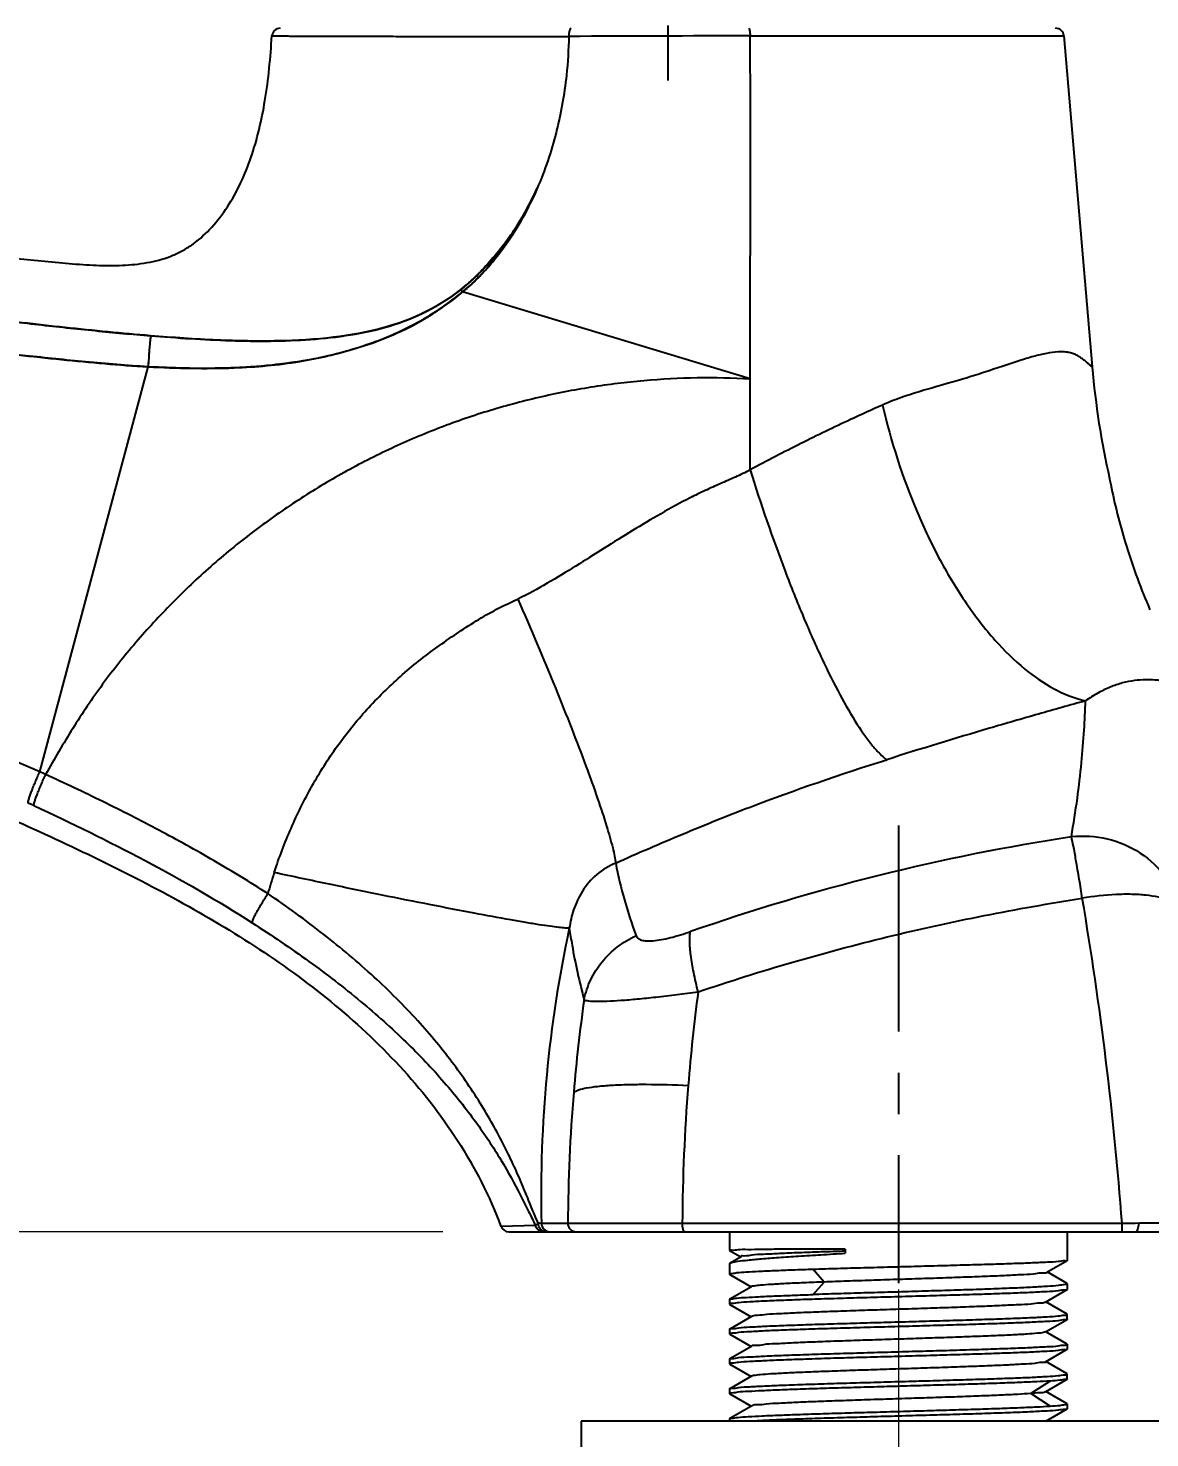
# Model space of a CAD drawing. Header units: millimetres. Extents: x 1091 to 1735, y 843 to 1297.
# Drawn here: x 1236 to 1304, y 1093.7 to 1179.2 of the extents above; entities that cross this region are included whole.
import ezdxf

# ---------------------------------------------------------------- set-up
doc = ezdxf.new("R2010")
doc.units = ezdxf.units.MM
doc.linetypes.add('CENTER', pattern=[2, 1.25, -0.25, 0.25, -0.25])
doc.layers.add('标注', color=1, linetype='Continuous')
doc.styles.add('Daelim Dimension', font='')
doc.styles.get('Daelim Dimension').set_extended_font_data('나눔고딕')
doc.dimstyles.new('DEFAULT', dxfattribs={"dimscale": 2, "dimtxt": 2, "dimasz": 2, "dimexe": 0, "dimexo": 2, "dimgap": 1, "dimtad": 1, "dimdec": 1, "dimzin": 9, "dimdsep": 46, "dimtxsty": 'Daelim Dimension', "dimcen": 0.5, "dimclrd": 252, "dimclre": 252, "dimclrt": 3, "dimadec": 1, "dimazin": 0, "dimtfac": 1, "dimtdec": 1, "dimtix": 1, "dimtmove": 0, "dimatfit": 3, "dimfxl": 1, "dimtolj": 1, "dimtzin": 1, "dimlwd": 9, "dimlwe": 9, "dimarcsym": 0})

# ---------------------------------------------------------------- blocks, each defined once
blk = doc.blocks.new('*D3')
at = {"color": 5, "lineweight": 9, "transparency": 16777216}
for p, q in [((1185.243, 1138.133), (1185.243, 1071.663)), ((1288.77, 1102.692), (1288.77, 1071.663)), ((1189.243, 1071.663), (1284.77, 1071.663))]:
    blk.add_line(p, q, dxfattribs=at)
at = {"color": 5, "transparency": 16777216}
for points in [[(1189.243, 1072.329), (1189.243, 1070.996), (1185.243, 1071.663)], [(1284.77, 1072.329), (1284.77, 1070.996), (1288.77, 1071.663)]]:
    blk.add_solid(points, dxfattribs=at)
at = {"layer": 'Defpoints', "color": 0, "transparency": 16777216}
for p in [(1185.243, 1142.133), (1288.77, 1106.692), (1288.77, 1071.663)]:
    blk.add_point(p, dxfattribs=at)
at = {"color": 7, "transparency": 16777216, "insert": (1237.007, 1079.07), "char_height": 10, "attachment_point": 5, "style": 'Daelim Dimension'}
blk.add_mtext('\\A1;104', dxfattribs=at)
blk = doc.blocks.new('*D4')
at = {"color": 5, "lineweight": 9, "transparency": 16777216}
for p, q in [((1181.243, 1142.133), (1148.124, 1142.133)), ((1148.124, 1138.133), (1148.124, 1110.189)), ((1261.118, 1106.189), (1148.124, 1106.189))]:
    blk.add_line(p, q, dxfattribs=at)
at = {"color": 5, "transparency": 16777216}
for points in [[(1147.457, 1138.133), (1148.791, 1138.133), (1148.124, 1142.133)], [(1147.457, 1110.189), (1148.791, 1110.189), (1148.124, 1106.189)]]:
    blk.add_solid(points, dxfattribs=at)
at = {"layer": 'Defpoints', "color": 0, "transparency": 16777216}
for p in [(1185.243, 1142.133), (1148.124, 1106.189), (1265.118, 1106.189)]:
    blk.add_point(p, dxfattribs=at)
at = {"color": 7, "transparency": 16777216, "insert": (1140.673, 1124.161), "char_height": 10, "attachment_point": 5, "rotation": 90, "style": 'Daelim Dimension'}
blk.add_mtext('\\A1;36', dxfattribs=at)

msp = doc.modelspace()

# ---------------------------------------------------------------- linework, layer by layer
at = {"color": 7, "linetype": 'Continuous'}
for p, q in [((1279.77, 1178.72), (1298.809, 1178.732)), ((1298.81, 1178.732), (1300.532, 1158.641)), ((1301.581, 1151.878), (1301.589, 1151.841)), ((1265.118, 1106.189), (1312.233, 1106.189)), ((1308.02, 1094.689), (1269.52, 1094.689)), ((1269.52, 1094.689), (1269.52, 1092.689))]:
    msp.add_line(p, q, dxfattribs=at)
at = {"color": 9, "linetype": 'Continuous'}
for p, q in [((1262.201, 1163.327), (1262.314, 1163.196)), ((1262.201, 1163.327), (1262.314, 1163.196)), ((1279.771, 1157.917), (1262.314, 1163.197)), ((1236.659, 1134.077), (1243.234, 1158.648)), ((1279.773, 1152.399), (1279.774, 1157.915)), ((1236.306, 1132.031), (1235.955, 1132.192)), ((1266.742, 1106.567), (1264.659, 1106.511)), ((1302.338, 1106.692), (1267.108, 1106.691)), ((1302.338, 1106.189), (1302.338, 1106.692)), ((1278.52, 1106.189), (1299.02, 1106.189)), ((1278.52, 1106.189), (1278.52, 1105.049)), ((1299.02, 1106.189), (1299.02, 1104.454)), ((1278.522, 1105.047), (1279.197, 1104.657)), ((1279.223, 1104.672), (1278.551, 1104.283)), ((1285.535, 1105.135), (1285.535, 1104.883)), ((1278.52, 1104.248), (1278.551, 1104.283)), ((1278.52, 1104.248), (1278.52, 1103.599)), ((1284.26, 1103.139), (1283.594, 1103.9)), ((1297.777, 1103.73), (1299.012, 1104.444)), ((1299.02, 1104.454), (1299.012, 1104.444)), ((1278.52, 1103.599), (1278.532, 1103.585)), ((1278.532, 1103.585), (1279.824, 1102.838)), ((1283.594, 1102.378), (1284.26, 1103.138)), ((1299.004, 1103.052), (1297.804, 1103.746)), ((1299.02, 1103.033), (1299.004, 1103.052)), ((1299.02, 1103.033), (1299.02, 1102.694)), ((1279.852, 1102.854), (1278.532, 1102.092)), ((1297.689, 1101.918), (1299.008, 1102.681)), ((1299.02, 1102.694), (1299.008, 1102.68)), ((1278.52, 1102.078), (1278.532, 1102.092)), ((1278.52, 1102.078), (1278.52, 1101.789)), ((1278.52, 1101.789), (1278.533, 1101.775)), ((1278.533, 1101.775), (1279.824, 1101.029)), ((1299.008, 1101.187), (1297.717, 1101.934)), ((1279.852, 1101.045), (1278.533, 1100.282)), ((1297.688, 1100.107), (1299.008, 1100.87)), ((1299.02, 1101.173), (1299.008, 1101.187)), ((1299.02, 1100.884), (1299.008, 1100.87)), ((1299.02, 1100.884), (1299.02, 1101.173)), ((1278.52, 1100.268), (1278.533, 1100.282)), ((1278.52, 1100.268), (1278.52, 1099.979)), ((1278.52, 1099.979), (1278.532, 1099.965)), ((1278.532, 1099.965), (1279.824, 1099.218)), ((1299.008, 1099.377), (1297.716, 1100.123)), ((1279.852, 1099.234), (1278.532, 1098.472)), ((1297.689, 1098.298), (1299.008, 1099.06)), ((1299.02, 1099.363), (1299.008, 1099.377)), ((1299.02, 1099.074), (1299.008, 1099.06)), ((1299.02, 1099.363), (1299.02, 1099.074)), ((1278.52, 1098.458), (1278.532, 1098.472)), ((1278.52, 1098.458), (1278.52, 1098.169)), ((1278.52, 1098.169), (1278.532, 1098.155)), ((1278.532, 1098.156), (1279.824, 1097.409)), ((1299.008, 1097.567), (1297.717, 1098.314)), ((1279.852, 1097.425), (1278.533, 1096.662)), ((1297.983, 1097.134), (1296.799, 1096.373)), ((1297.688, 1096.487), (1299.008, 1097.25)), ((1299.02, 1097.553), (1299.008, 1097.567)), ((1299.02, 1097.264), (1299.008, 1097.25)), ((1299.02, 1097.264), (1299.02, 1097.553)), ((1278.52, 1096.648), (1278.533, 1096.662)), ((1278.52, 1096.648), (1278.52, 1096.359)), ((1278.52, 1096.359), (1278.532, 1096.345)), ((1278.532, 1096.346), (1279.824, 1095.599)), ((1297.983, 1095.612), (1296.799, 1096.373)), ((1299.008, 1095.757), (1297.716, 1096.503)), ((1279.852, 1095.615), (1278.533, 1094.852)), ((1297.708, 1094.689), (1299.008, 1095.44)), ((1299.02, 1095.743), (1299.008, 1095.757)), ((1299.02, 1095.454), (1299.008, 1095.44)), ((1299.02, 1095.743), (1299.02, 1095.454)), ((1278.52, 1094.838), (1278.533, 1094.852)), ((1278.52, 1094.838), (1278.52, 1094.689))]:
    msp.add_line(p, q, dxfattribs=at)
at = {"color": 7, "linetype": 'Continuous'}
for centre, radius, start, end in [((1298.311, 1178.689), 0.5, 4.95717, 90), ((1350.417, 1162.921), 50.068, 184.904, 192.74291), ((1339.298, 1159.04), 38.391, 190.80946, 191.30839), ((1351.726, 1164.113), 51.801, 202.69555, 202.95327), ((1265.118, 1106.689), 0.5, 200.77976, 270.02353)]:
    msp.add_arc(centre, radius, start, end, dxfattribs=at)
at = {"color": 9, "linetype": 'Continuous'}
for centre, radius, start, end in [((1281.734, -1644.812), 2823.533, 90.03985, 90.263191), ((1161.207, 965.598), 184.602, 65.87516, 68.16545), ((1319.197, 1000.721), 130.948, 98.75467, 109.19236), ((1295.218, 1114.017), 46.479, 162.52828, 164.16947), ((1298.923, 1133.838), 27.821, 190.9581, 200.40229), ((1091.443, 1090.945), 211.482, 4.27039, 9.65546), ((1343.326, 1108.54), 76.24, 167.83849, 181.38906), ((1368.834, 1106.249), 100.126, 171.95745, 175.18751), ((1385.775, 1106.199), 110.122, 172.41517, 175.38158), ((1386.258, 1106.18), 110.605, 175.39181, 179.73454), ((1369.426, 1106.193), 100.72, 175.18438, 179.7166), ((1278.558, 1103.599), 0.0381, 176.11015, 180.03333), ((1298.974, 1103.033), 0.0465, 355.56257, 0.04171), ((1278.566, 1101.789), 0.046, 176.75136, 180.02477), ((1278.566, 1099.979), 0.0459, 176.77744, 180.02436), ((1298.974, 1099.363), 0.0459, 356.7803, 0.02487), ((1278.566, 1098.169), 0.0458, 176.77247, 180.02443), ((1298.981, 1095.743), 0.0394, 356.13444, 0.034)]:
    msp.add_arc(centre, radius, start, end, dxfattribs=at)
at = {"color": 7, "linetype": 'Continuous'}
for points, knots in [([(1251.243, 1179.189), (1251.121, 1179.189), (1250.88, 1179.074), (1250.751, 1178.84), (1250.744, 1178.719)], [0, 0, 0, 0, 0.5, 1, 1, 1, 1]), ([(1268.898, 1179.189), (1268.877, 1179.189), (1268.831, 1179.134), (1268.782, 1178.971), (1268.765, 1178.809), (1268.764, 1178.691)], [0, 0, 0, 0, 0.116306, 0.334404, 1, 1, 1, 1]), ([(1233.522, 1165.414), (1234.099, 1165.349), (1235.247, 1165.225), (1236.956, 1165.053), (1238.634, 1164.894), (1240.268, 1164.785), (1241.844, 1164.788), (1243.345, 1164.958), (1244.524, 1165.298), (1245.39, 1165.714), (1246.211, 1166.243), (1247.143, 1167.1), (1248.424, 1168.798), (1249.613, 1171.381), (1250.427, 1174.908), (1250.664, 1177.406), (1250.744, 1178.719)], [0, 0, 0, 0, 0.06547, 0.130099, 0.193629, 0.255397, 0.314619, 0.371007, 0.425144, 0.451956, 0.479043, 0.534895, 0.593623, 0.717786, 0.85176, 1, 1, 1, 1]), ([(1262.201, 1163.327), (1262.881, 1163.851), (1264.122, 1165.065), (1265.665, 1167.159), (1266.485, 1168.695), (1266.854, 1169.484)], [0, 0, 0, 0, 0.331032, 0.664267, 1, 1, 1, 1]), ([(1266.854, 1169.484), (1266.498, 1168.696), (1265.685, 1167.158), (1264.102, 1165.096), (1262.875, 1163.865), (1262.201, 1163.327)], [0, 0, 0, 0, 0.333453, 0.667466, 1, 1, 1, 1]), ([(1266.854, 1169.484), (1266.493, 1168.674), (1265.703, 1167.13), (1264.208, 1164.986), (1262.998, 1163.746), (1262.314, 1163.196)], [0, 0, 0, 0, 0.340361, 0.663162, 1, 1, 1, 1]), ([(1262.314, 1163.196), (1262.976, 1163.732), (1264.168, 1164.945), (1265.674, 1167.08), (1266.485, 1168.642), (1266.854, 1169.484)], [0, 0, 0, 0, 0.32688, 0.647511, 1, 1, 1, 1]), ([(1262.314, 1163.196), (1261.673, 1162.683), (1260.086, 1161.495), (1257.295, 1160.175), (1254.208, 1159.255), (1251.001, 1158.733), (1247.373, 1158.488), (1244.708, 1158.574), (1243.234, 1158.648)], [0, 0, 0, 0, 0.122547, 0.295013, 0.457722, 0.602346, 0.779519, 1, 1, 1, 1]), ([(1243.234, 1158.648), (1244.971, 1158.567), (1248.049, 1158.486), (1252.267, 1158.86), (1256.109, 1159.747), (1259.505, 1161.101), (1261.524, 1162.554), (1262.314, 1163.196)], [0, 0, 0, 0, 0.259823, 0.459449, 0.63053, 0.84796, 1, 1, 1, 1]), ([(1262.201, 1163.327), (1261.55, 1162.818), (1260.057, 1161.866), (1257.432, 1160.901), (1254.393, 1160.37), (1251.015, 1160.175), (1247.307, 1160.244), (1244.729, 1160.424), (1243.385, 1160.534)], [0, 0, 0, 0, 0.127534, 0.270785, 0.428394, 0.60168, 0.791931, 1, 1, 1, 1]), ([(1232.992, 1161.633), (1234.179, 1161.487), (1236.521, 1161.21), (1239.985, 1160.839), (1242.263, 1160.623), (1243.385, 1160.534)], [0, 0, 0, 0, 0.343279, 0.677011, 1, 1, 1, 1]), ([(1243.234, 1158.648), (1241.968, 1158.73), (1239.491, 1158.932), (1235.987, 1159.299), (1233.747, 1159.554), (1232.716, 1159.678)], [0, 0, 0, 0, 0.360105, 0.705198, 1, 1, 1, 1]), ([(1301.653, 1151.513), (1301.889, 1150.331), (1302.52, 1147.825), (1303.406, 1145.396), (1303.936, 1144.127)], [0, 0, 0, 0, 0.466899, 1, 1, 1, 1]), ([(1229.072, 1133.751), (1230.839, 1133.019), (1234.366, 1131.51), (1239.607, 1129.111), (1244.761, 1126.511), (1249.728, 1123.594), (1254.385, 1120.239), (1258.597, 1116.342), (1262.188, 1111.802), (1263.959, 1108.336), (1264.649, 1106.515)], [0, 0, 0, 0, 0.124621, 0.24987, 0.375437, 0.500503, 0.624742, 0.748671, 0.873165, 1, 1, 1, 1]), ([(1268.706, 1106.691), (1268.706, 1106.59), (1268.769, 1106.382), (1268.942, 1106.251), (1269.037, 1106.217)], [0, 0, 0, 0, 0.501275, 1, 1, 1, 1]), ([(1303.188, 1106.189), (1303.213, 1106.189), (1303.27, 1106.237), (1303.313, 1106.35), (1303.346, 1106.508), (1303.353, 1106.629), (1303.353, 1106.693)], [0, 0, 0, 0, 0.13312, 0.352067, 0.653582, 1, 1, 1, 1])]:
    msp.add_open_spline(points, degree=3, knots=knots, dxfattribs=at)
at = {"color": 9, "linetype": 'Continuous'}
for points, knots in [([(1279.667, 1179.189), (1279.684, 1179.189), (1279.72, 1179.134), (1279.742, 1179.04), (1279.765, 1178.891), (1279.77, 1178.781), (1279.77, 1178.72)], [0, 0, 0, 0, 0.105336, 0.319782, 0.63101, 1, 1, 1, 1]), ([(1250.744, 1178.719), (1250.744, 1178.717), (1250.755, 1178.721), (1250.766, 1178.717), (1250.794, 1178.719), (1250.829, 1178.718), (1250.875, 1178.718), (1250.957, 1178.718), (1251.084, 1178.717), (1251.266, 1178.717), (1251.489, 1178.716), (1251.75, 1178.715), (1252.051, 1178.714), (1252.391, 1178.712), (1252.92, 1178.711), (1253.672, 1178.708), (1254.68, 1178.705), (1255.825, 1178.701), (1257.098, 1178.698), (1258.491, 1178.694), (1259.994, 1178.691), (1262.186, 1178.688), (1265.121, 1178.686), (1267.52, 1178.689), (1268.764, 1178.691)], [0, 0, 0, 0, 0.000285, 0.001138, 0.002559, 0.004546, 0.007098, 0.010212, 0.01812, 0.028253, 0.040595, 0.05513, 0.071842, 0.090711, 0.111698, 0.159846, 0.215929, 0.279587, 0.350422, 0.427903, 0.511463, 0.600536, 0.792903, 1, 1, 1, 1]), ([(1268.764, 1178.691), (1268.752, 1177.903), (1268.633, 1175.934), (1268.077, 1172.821), (1267.319, 1170.57), (1266.848, 1169.486)], [0, 0, 0, 0, 0.250092, 0.62507, 1, 1, 1, 1]), ([(1262.314, 1163.196), (1262.824, 1163.602), (1263.77, 1164.509), (1264.967, 1166.06), (1266.036, 1167.703), (1266.6, 1168.883), (1266.848, 1169.486)], [0, 0, 0, 0, 0.249871, 0.499898, 0.749952, 1, 1, 1, 1]), ([(1265.93, 1167.688), (1266.104, 1167.976), (1266.435, 1168.562), (1266.712, 1169.176), (1266.847, 1169.484)], [0, 0, 0, 0, 0.499988, 1, 1, 1, 1]), ([(1262.201, 1163.327), (1262.577, 1163.627), (1263.3, 1164.263), (1264.274, 1165.328), (1265.15, 1166.474), (1265.685, 1167.274), (1265.93, 1167.688)], [0, 0, 0, 0, 0.250008, 0.499951, 0.750045, 1, 1, 1, 1]), ([(1262.314, 1163.196), (1261.674, 1162.654), (1260.306, 1161.673), (1258.064, 1160.519), (1255.692, 1159.667), (1252.433, 1158.885), (1248.251, 1158.477), (1244.905, 1158.566), (1243.234, 1158.648)], [0, 0, 0, 0, 0.125124, 0.250334, 0.375482, 0.500489, 0.750174, 1, 1, 1, 1]), ([(1243.385, 1160.534), (1245.001, 1160.401), (1248.234, 1160.185), (1252.291, 1160.198), (1255.515, 1160.543), (1257.898, 1161.058), (1260.181, 1161.944), (1261.561, 1162.827), (1262.201, 1163.327)], [0, 0, 0, 0, 0.250026, 0.499582, 0.624425, 0.7494, 0.874624, 1, 1, 1, 1]), ([(1243.385, 1160.534), (1242.517, 1160.602), (1240.783, 1160.761), (1237.317, 1161.12), (1234.721, 1161.422), (1232.992, 1161.633)], [0, 0, 0, 0, 0.249881, 0.499881, 1, 1, 1, 1]), ([(1243.385, 1160.534), (1243.353, 1160.257), (1243.298, 1159.629), (1243.255, 1158.999), (1243.234, 1158.648)], [0, 0, 0, 0, 0.441968, 1, 1, 1, 1]), ([(1243.385, 1160.534), (1243.365, 1160.361), (1243.328, 1159.974), (1243.278, 1159.345), (1243.248, 1158.889), (1243.234, 1158.648)], [0, 0, 0, 0, 0.275697, 0.616997, 1, 1, 1, 1]), ([(1243.385, 1160.534), (1243.365, 1160.361), (1243.328, 1159.974), (1243.278, 1159.345), (1243.248, 1158.889), (1243.234, 1158.648)], [0, 0, 0, 0, 0.275592, 0.616968, 1, 1, 1, 1]), ([(1232.716, 1159.678), (1234.465, 1159.468), (1237.966, 1159.077), (1241.476, 1158.758), (1243.234, 1158.648)], [0, 0, 0, 0, 0.499985, 1, 1, 1, 1]), ([(1300.532, 1158.641), (1300.532, 1158.638), (1300.531, 1158.626), (1300.512, 1158.636), (1300.497, 1158.65), (1300.469, 1158.674), (1300.435, 1158.704), (1300.393, 1158.743), (1300.344, 1158.789), (1300.264, 1158.863), (1300.147, 1158.967), (1299.986, 1159.1), (1299.797, 1159.236), (1299.582, 1159.365), (1299.339, 1159.472), (1299.068, 1159.535), (1298.773, 1159.559), (1298.334, 1159.553), (1297.724, 1159.467), (1296.933, 1159.274), (1296.057, 1159.008), (1295.098, 1158.688), (1294.058, 1158.335), (1292.515, 1157.842), (1290.393, 1157.27), (1288.667, 1156.715), (1287.801, 1156.333)], [0, 0, 0, 0, 0.000842, 0.001687, 0.003451, 0.006061, 0.009484, 0.013704, 0.018702, 0.024438, 0.037869, 0.053503, 0.070866, 0.089534, 0.109071, 0.129418, 0.151104, 0.174495, 0.226927, 0.287232, 0.355165, 0.430187, 0.511664, 0.599001, 0.789733, 1, 1, 1, 1]), ([(1279.771, 1157.915), (1278.7, 1157.958), (1276.549, 1158.013), (1273.859, 1157.873), (1271.713, 1157.642), (1270.11, 1157.416), (1268.517, 1157.138), (1266.938, 1156.796), (1265.373, 1156.402), (1263.305, 1155.812), (1260.768, 1154.92), (1257.797, 1153.654), (1254.927, 1152.169), (1252.161, 1150.491), (1249.517, 1148.622), (1247.01, 1146.569), (1244.657, 1144.338), (1242.463, 1141.951), (1240.44, 1139.417), (1238.625, 1136.73), (1237.544, 1134.859), (1237.016, 1133.916)], [0, 0, 0, 0, 0.062134, 0.124697, 0.156013, 0.187307, 0.218564, 0.249781, 0.280971, 0.312136, 0.374455, 0.436812, 0.499236, 0.561727, 0.624277, 0.68687, 0.749487, 0.812119, 0.874747, 0.937369, 1, 1, 1, 1]), ([(1287.801, 1156.333), (1287.151, 1156.045), (1285.488, 1155.291), (1282.806, 1153.989), (1280.79, 1152.945), (1279.771, 1152.399)], [0, 0, 0, 0, 0.238463, 0.612369, 1, 1, 1, 1]), ([(1287.801, 1156.333), (1288.315, 1154.121), (1289.347, 1150.904), (1291.231, 1146.946), (1292.805, 1144.334), (1294.522, 1142.106), (1296.771, 1139.887), (1298.772, 1138.693), (1300.123, 1138.388)], [0, 0, 0, 0, 0.301088, 0.445022, 0.580396, 0.704755, 0.816424, 1, 1, 1, 1]), ([(1279.773, 1152.4), (1279.479, 1152.243), (1278.877, 1151.953), (1277.955, 1151.557), (1277.036, 1151.149), (1275.827, 1150.563), (1274.355, 1149.747), (1272.617, 1148.718), (1270.901, 1147.648), (1269.193, 1146.559), (1267.464, 1145.506), (1266.28, 1144.853), (1265.672, 1144.56)], [0, 0, 0, 0, 0.06195, 0.124058, 0.186307, 0.248659, 0.373553, 0.498643, 0.623873, 0.749234, 0.874673, 1, 1, 1, 1]), ([(1279.771, 1152.399), (1280.416, 1150.332), (1281.446, 1147.328), (1282.962, 1143.522), (1284.072, 1141.011), (1285.151, 1138.841), (1286.169, 1137.071), (1286.995, 1135.884), (1287.619, 1135.187), (1287.913, 1134.924), (1288.056, 1134.818)], [0, 0, 0, 0, 0.331553, 0.485943, 0.627282, 0.751937, 0.85687, 0.939848, 0.972766, 1, 1, 1, 1]), ([(1250.883, 1127.972), (1251.183, 1128.88), (1251.868, 1130.667), (1253.134, 1133.242), (1254.669, 1135.667), (1256.172, 1137.526), (1257.494, 1138.901), (1258.538, 1139.877), (1259.629, 1140.798), (1260.77, 1141.656), (1261.943, 1142.467), (1263.135, 1143.25), (1264.377, 1143.957), (1265.237, 1144.366), (1265.672, 1144.56)], [0, 0, 0, 0, 0.125325, 0.250598, 0.375776, 0.500824, 0.563312, 0.625766, 0.688166, 0.750493, 0.812824, 0.87517, 0.937532, 1, 1, 1, 1]), ([(1265.672, 1144.56), (1266.452, 1142.773), (1267.561, 1140.157), (1268.917, 1136.771), (1269.775, 1134.53), (1270.486, 1132.56), (1271.033, 1130.907), (1271.371, 1129.742), (1271.541, 1128.996), (1271.594, 1128.687), (1271.61, 1128.55)], [0, 0, 0, 0, 0.342148, 0.498348, 0.639766, 0.763154, 0.865711, 0.945181, 0.975741, 1, 1, 1, 1]), ([(1306.06, 1139.684), (1306.058, 1139.681), (1306.056, 1139.671), (1306.037, 1139.671), (1306.022, 1139.657), (1306.007, 1139.639), (1305.984, 1139.622), (1305.951, 1139.615), (1305.912, 1139.609), (1305.881, 1139.574), (1305.836, 1139.57), (1305.797, 1139.577), (1305.764, 1139.579), (1305.733, 1139.566), (1305.715, 1139.54), (1305.679, 1139.527), (1305.635, 1139.538), (1305.583, 1139.545), (1305.539, 1139.558), (1305.503, 1139.561), (1305.481, 1139.554), (1305.463, 1139.542), (1305.432, 1139.53), (1305.379, 1139.534), (1305.309, 1139.553), (1305.232, 1139.576), (1305.156, 1139.581), (1305.081, 1139.575), (1305, 1139.579), (1304.909, 1139.589), (1304.77, 1139.607), (1304.579, 1139.631), (1304.231, 1139.661), (1303.732, 1139.668), (1303.07, 1139.631), (1302.348, 1139.488), (1301.604, 1139.227), (1300.852, 1138.862), (1300.361, 1138.562), (1300.123, 1138.388)], [0, 0, 0, 0, 0.00186, 0.00437, 0.007497, 0.011338, 0.015682, 0.020976, 0.027122, 0.033835, 0.042071, 0.047452, 0.05278, 0.057597, 0.06259, 0.067671, 0.074989, 0.083585, 0.09293, 0.096977, 0.100395, 0.103744, 0.10725, 0.116108, 0.128526, 0.142258, 0.15394, 0.165087, 0.177898, 0.192626, 0.208843, 0.244861, 0.284788, 0.375616, 0.483237, 0.601176, 0.725856, 0.859219, 1, 1, 1, 1]), ([(1300.123, 1138.388), (1299.172, 1138.122), (1297.224, 1137.578), (1293.194, 1136.412), (1290.126, 1135.477), (1288.056, 1134.818)], [0, 0, 0, 0, 0.235489, 0.482045, 1, 1, 1, 1]), ([(1299.266, 1130.143), (1299.399, 1130.92), (1299.635, 1132.415), (1299.884, 1134.576), (1300.051, 1136.547), (1300.107, 1137.798), (1300.123, 1138.388)], [0, 0, 0, 0, 0.284959, 0.547248, 0.786485, 1, 1, 1, 1]), ([(1271.61, 1128.55), (1272.954, 1129.154), (1275.659, 1130.325), (1281.106, 1132.513), (1285.267, 1133.941), (1288.056, 1134.818)], [0, 0, 0, 0, 0.251089, 0.502016, 1, 1, 1, 1]), ([(1235.955, 1132.192), (1235.951, 1132.219), (1235.963, 1132.295), (1235.997, 1132.432), (1236.058, 1132.622), (1236.143, 1132.857), (1236.249, 1133.129), (1236.419, 1133.542), (1236.56, 1133.86), (1236.659, 1134.077)], [0, 0, 0, 0, 0.04094, 0.111927, 0.211388, 0.336338, 0.48268, 0.645694, 1, 1, 1, 1]), ([(1236.306, 1132.031), (1236.302, 1132.058), (1236.314, 1132.134), (1236.348, 1132.271), (1236.41, 1132.461), (1236.495, 1132.696), (1236.602, 1132.968), (1236.774, 1133.381), (1236.915, 1133.7), (1237.016, 1133.916)], [0, 0, 0, 0, 0.040849, 0.111787, 0.211237, 0.336207, 0.48259, 0.645649, 1, 1, 1, 1]), ([(1250.502, 1126.697), (1249.431, 1127.39), (1247.249, 1128.715), (1243.895, 1130.56), (1240.486, 1132.301), (1238.175, 1133.385), (1237.016, 1133.916)], [0, 0, 0, 0, 0.249979, 0.49998, 0.74999, 1, 1, 1, 1]), ([(1236.306, 1132.031), (1238.582, 1130.982), (1243.082, 1128.773), (1247.442, 1126.286), (1249.547, 1124.928)], [0, 0, 0, 0, 0.500067, 1, 1, 1, 1]), ([(1299.265, 1130.151), (1299.988, 1130.233), (1301.473, 1130.146), (1303.505, 1129.272), (1305.095, 1127.772), (1305.725, 1126.461), (1305.901, 1125.783)], [0, 0, 0, 0, 0.253703, 0.506641, 0.755862, 1, 1, 1, 1]), ([(1299.929, 1126.415), (1299.807, 1127.188), (1299.635, 1128.244), (1299.407, 1129.489), (1299.311, 1129.961), (1299.265, 1130.151)], [0, 0, 0, 0, 0.618733, 0.845512, 1, 1, 1, 1]), ([(1268.796, 1124.601), (1268.716, 1124.596), (1268.505, 1124.607), (1268.118, 1124.646), (1267.59, 1124.717), (1266.923, 1124.818), (1266.123, 1124.949), (1264.808, 1125.177), (1262.885, 1125.531), (1260.286, 1126.033), (1257.356, 1126.619), (1254.184, 1127.273), (1252, 1127.734), (1250.883, 1127.972)], [0, 0, 0, 0, 0.013277, 0.034627, 0.063943, 0.101012, 0.145576, 0.197293, 0.320596, 0.467213, 0.63272, 0.812122, 1, 1, 1, 1]), ([(1271.61, 1128.55), (1271.198, 1128.372), (1270.413, 1127.91), (1269.553, 1126.893), (1269.031, 1125.756), (1268.851, 1124.977), (1268.796, 1124.601)], [0, 0, 0, 0, 0.265568, 0.529316, 0.775277, 1, 1, 1, 1]), ([(1249.547, 1124.928), (1249.544, 1124.953), (1249.564, 1125.026), (1249.613, 1125.154), (1249.698, 1125.332), (1249.813, 1125.552), (1249.957, 1125.808), (1250.185, 1126.196), (1250.371, 1126.494), (1250.502, 1126.697)], [0, 0, 0, 0, 0.038459, 0.107504, 0.205849, 0.330555, 0.477457, 0.641739, 1, 1, 1, 1]), ([(1266.915, 1106.701), (1266.783, 1106.981), (1266.51, 1107.628), (1266.093, 1108.683), (1265.591, 1109.863), (1264.788, 1111.552), (1263.588, 1113.753), (1261.791, 1116.411), (1259.572, 1119.087), (1256.924, 1121.737), (1253.867, 1124.297), (1251.658, 1125.911), (1250.502, 1126.697)], [0, 0, 0, 0, 0.035305, 0.07996, 0.129261, 0.181292, 0.293069, 0.414487, 0.546189, 0.688561, 0.840729, 1, 1, 1, 1]), ([(1276.616, 1120.735), (1278.493, 1121.376), (1282.295, 1122.567), (1288.088, 1124.11), (1293.973, 1125.408), (1297.939, 1126.105), (1299.929, 1126.415)], [0, 0, 0, 0, 0.247602, 0.497382, 0.748462, 1, 1, 1, 1]), ([(1305.901, 1125.783), (1305.828, 1125.894), (1305.597, 1126.106), (1305.129, 1126.333), (1304.512, 1126.503), (1303.764, 1126.615), (1302.904, 1126.664), (1301.609, 1126.641), (1300.607, 1126.529), (1299.929, 1126.415)], [0, 0, 0, 0, 0.064573, 0.147512, 0.25052, 0.373178, 0.513121, 0.666988, 1, 1, 1, 1]), ([(1249.547, 1124.928), (1250.711, 1124.174), (1252.961, 1122.659), (1256.088, 1120.253), (1258.842, 1117.806), (1261.172, 1115.355), (1263.09, 1112.955), (1264.622, 1110.647), (1265.64, 1108.799), (1266.307, 1107.456), (1266.602, 1106.847), (1266.743, 1106.567)], [0, 0, 0, 0, 0.163005, 0.318553, 0.463238, 0.595521, 0.715456, 0.823773, 0.92055, 0.963195, 1, 1, 1, 1]), ([(1268.796, 1124.601), (1268.847, 1124.257), (1269.083, 1122.796), (1269.406, 1121.351), (1269.693, 1120.257)], [0, 0, 0, 0, 0.235392, 1, 1, 1, 1]), ([(1272.848, 1124.14), (1272.871, 1124.081), (1272.964, 1123.963), (1273.196, 1123.862), (1273.515, 1123.818), (1273.921, 1123.832), (1274.406, 1123.902), (1275.164, 1124.071), (1275.749, 1124.252), (1276.148, 1124.391)], [0, 0, 0, 0, 0.054845, 0.122847, 0.213469, 0.330422, 0.472394, 0.635135, 1, 1, 1, 1]), ([(1276.616, 1120.735), (1276.515, 1121.127), (1276.343, 1121.864), (1276.166, 1122.887), (1276.096, 1123.628), (1276.105, 1124.107), (1276.129, 1124.305), (1276.148, 1124.391)], [0, 0, 0, 0, 0.327552, 0.612347, 0.839711, 0.928612, 1, 1, 1, 1]), ([(1269.693, 1120.257), (1269.777, 1120.674), (1270.051, 1121.495), (1270.749, 1122.595), (1271.692, 1123.51), (1272.449, 1123.961), (1272.848, 1124.14)], [0, 0, 0, 0, 0.24629, 0.495326, 0.746847, 1, 1, 1, 1]), ([(1269.693, 1120.257), (1269.727, 1120.241), (1269.817, 1120.216), (1270.061, 1120.177), (1270.49, 1120.16), (1271.143, 1120.174), (1271.973, 1120.225), (1272.962, 1120.309), (1274.529, 1120.474), (1275.761, 1120.624), (1276.616, 1120.735)], [0, 0, 0, 0, 0.016542, 0.039716, 0.106683, 0.200995, 0.321248, 0.464879, 0.628525, 1, 1, 1, 1]), ([(1269.061, 1114.648), (1269.099, 1114.678), (1269.196, 1114.732), (1269.456, 1114.831), (1269.902, 1114.93), (1270.57, 1115.02), (1271.404, 1115.085), (1272.387, 1115.124), (1273.94, 1115.138), (1275.163, 1115.104), (1276.01, 1115.066)], [0, 0, 0, 0, 0.020618, 0.047181, 0.118969, 0.215512, 0.335498, 0.476768, 0.636714, 1, 1, 1, 1]), ([(1264.661, 1106.508), (1264.66, 1106.509), (1264.656, 1106.51), (1264.65, 1106.512), (1264.649, 1106.514)], [0, 0, 0, 0, 0.363066, 1, 1, 1, 1]), ([(1267.015, 1106.235), (1266.948, 1106.266), (1266.828, 1106.359), (1266.76, 1106.496), (1266.742, 1106.567)], [0, 0, 0, 0, 0.499306, 1, 1, 1, 1]), ([(1266.915, 1106.701), (1266.897, 1106.691), (1266.834, 1106.656), (1266.771, 1106.612), (1266.743, 1106.568)], [0, 0, 0, 0, 0.284751, 1, 1, 1, 1]), ([(1267.408, 1106.189), (1267.28, 1106.189), (1267.012, 1106.301), (1266.912, 1106.572), (1266.915, 1106.701)], [0, 0, 0, 0, 0.497299, 1, 1, 1, 1]), ([(1267.108, 1106.691), (1267.095, 1106.692), (1267.031, 1106.696), (1266.966, 1106.699), (1266.915, 1106.701)], [0, 0, 0, 0, 0.204227, 1, 1, 1, 1]), ([(1267.108, 1106.691), (1267.107, 1106.564), (1267.212, 1106.297), (1267.478, 1106.189), (1267.605, 1106.189)], [0, 0, 0, 0, 0.500787, 1, 1, 1, 1]), ([(1275.802, 1106.189), (1275.779, 1106.189), (1275.744, 1106.222), (1275.717, 1106.277), (1275.664, 1106.429), (1275.654, 1106.573), (1275.654, 1106.692)], [0, 0, 0, 0, 0.125594, 0.222991, 0.344715, 1, 1, 1, 1]), ([(1308.296, 1106.726), (1308.075, 1106.726), (1307.408, 1106.72), (1306.126, 1106.714), (1304.361, 1106.704), (1303.042, 1106.695), (1302.338, 1106.693)], [0, 0, 0, 0, 0.11114, 0.335922, 0.645385, 1, 1, 1, 1])]:
    msp.add_open_spline(points, degree=3, knots=knots, dxfattribs=at)
for points in [[(1279.771, 1157.916), (1279.77, 1164.85), (1279.816, 1171.785), (1279.77, 1178.72)], [(1262.201, 1163.327), (1262.239, 1163.283), (1262.276, 1163.239), (1262.314, 1163.196)], [(1237.016, 1133.916), (1236.896, 1133.967), (1236.778, 1134.023), (1236.659, 1134.077)], [(1267.225, 1106.189), (1267.153, 1106.189), (1267.08, 1106.205), (1267.015, 1106.235)]]:
    msp.add_open_spline(points, degree=3, dxfattribs=at)
at = {"color": 7, "linetype": 'Continuous'}
msp.add_open_spline([(1269.037, 1106.217), (1269.089, 1106.198), (1269.146, 1106.189), (1269.202, 1106.189)], degree=3, dxfattribs=at)
at = {"color": 9, "linetype": 'Continuous'}
for points, start_tangent, end_tangent in [([(1285.535, 1105.135), (1284.062, 1105.134), (1282.703, 1105.13), (1281.491, 1105.122), (1280.457, 1105.112), (1279.626, 1105.1), (1279.017, 1105.085), (1278.645, 1105.068), (1278.52, 1105.049)], (-0.999999, 0.00141), (-0.000009, -1)), ([(1278.546, 1104.29), (1278.646, 1104.32), (1279.019, 1104.393), (1279.628, 1104.468), (1280.456, 1104.545), (1281.493, 1104.625), (1282.707, 1104.707), (1284.067, 1104.793), (1285.535, 1104.883)], (0.847162, 0.531334), (0.998166, 0.060539)), ([(1285.531, 1105.006), (1284.09, 1104.96), (1282.732, 1104.912), (1281.555, 1104.863), (1280.59, 1104.814), (1279.871, 1104.765), (1279.408, 1104.716), (1279.214, 1104.669)], (-0.999523, -0.030882), (0.331543, -0.94344)), ([(1283.594, 1103.899), (1282.346, 1103.857), (1281.231, 1103.814), (1280.285, 1103.771), (1279.527, 1103.728), (1278.971, 1103.685), (1278.633, 1103.642), (1278.52, 1103.602)], (-0.99948, -0.032234), (-0.06841, -0.997657)), ([(1299.018, 1104.442), (1298.885, 1104.415), (1298.478, 1104.375), (1297.81, 1104.333), (1296.913, 1104.293), (1295.819, 1104.252), (1294.531, 1104.209), (1293.091, 1104.167), (1291.551, 1104.124), (1289.944, 1104.08), (1288.302, 1104.036), (1286.663, 1103.991), (1285.077, 1103.946), (1283.594, 1103.899)], (-0.332356, -0.943154), (-0.999457, -0.032938)), ([(1284.26, 1103.139), (1283.01, 1103.089), (1281.928, 1103.04), (1281.049, 1102.99), (1280.399, 1102.941), (1279.99, 1102.892), (1279.85, 1102.857)], (-0.999302, -0.03735), (-0.875528, -0.483167)), ([(1299.02, 1103.03), (1298.885, 1102.979), (1298.479, 1102.924), (1297.816, 1102.871), (1296.925, 1102.819), (1295.839, 1102.768), (1294.559, 1102.718), (1293.124, 1102.667), (1291.587, 1102.618), (1289.985, 1102.569), (1288.328, 1102.52), (1286.678, 1102.472), (1285.085, 1102.424), (1283.594, 1102.378)], (-0.078077, -0.996947), (-0.999483, -0.032145)), ([(1297.778, 1103.731), (1297.565, 1103.682), (1297.098, 1103.632), (1296.389, 1103.583), (1295.46, 1103.534), (1294.339, 1103.484), (1293.056, 1103.435), (1291.652, 1103.386), (1290.163, 1103.336), (1288.636, 1103.287), (1287.114, 1103.237), (1285.641, 1103.188), (1284.26, 1103.139)], (0.393719, -0.919231), (-0.999303, -0.037323)), ([(1299.016, 1102.676), (1298.882, 1102.647), (1298.467, 1102.599), (1297.789, 1102.552), (1296.875, 1102.504), (1295.735, 1102.457), (1294.389, 1102.409), (1292.886, 1102.361), (1291.289, 1102.313), (1289.616, 1102.265), (1287.911, 1102.217), (1286.239, 1102.17), (1284.648, 1102.122), (1283.154, 1102.075), (1281.805, 1102.026), (1280.661, 1101.979), (1279.746, 1101.932), (1279.072, 1101.884), (1278.659, 1101.837), (1278.52, 1101.792)], (-0.487464, -0.873143), (-0.057097, -0.998369)), ([(1278.526, 1102.096), (1278.633, 1102.121), (1278.971, 1102.164), (1279.527, 1102.207), (1280.285, 1102.249), (1281.231, 1102.292), (1282.346, 1102.335), (1283.594, 1102.378)], (0.597068, 0.80219), (0.99946, 0.032856)), ([(1297.672, 1101.928), (1297.654, 1101.904), (1297.363, 1101.854), (1296.817, 1101.804), (1296.034, 1101.755), (1295.04, 1101.705), (1293.86, 1101.656), (1292.536, 1101.606), (1291.094, 1101.557), (1289.581, 1101.507), (1288.046, 1101.458), (1286.536, 1101.408), (1285.102, 1101.359), (1283.769, 1101.31), (1282.579, 1101.26), (1281.572, 1101.211), (1280.777, 1101.162), (1280.216, 1101.113), (1279.903, 1101.063), (1279.864, 1101.033)], (-0.51622, -0.856456), (-0.713786, -0.700364)), ([(1299.016, 1100.866), (1298.882, 1100.837), (1298.469, 1100.789), (1297.793, 1100.742), (1296.881, 1100.695), (1295.743, 1100.647), (1294.395, 1100.599), (1292.894, 1100.551), (1291.302, 1100.504), (1289.629, 1100.456), (1287.92, 1100.408), (1286.245, 1100.36), (1284.652, 1100.313), (1283.149, 1100.264), (1281.799, 1100.216), (1280.659, 1100.169), (1279.745, 1100.121), (1279.071, 1100.074), (1278.658, 1100.026), (1278.52, 1099.982)], (-0.504013, -0.863696), (-0.056635, -0.998395)), ([(1278.525, 1100.286), (1278.659, 1100.315), (1279.074, 1100.363), (1279.75, 1100.41), (1280.662, 1100.458), (1281.809, 1100.505), (1283.159, 1100.553), (1284.652, 1100.601), (1286.241, 1100.649), (1287.912, 1100.696), (1289.617, 1100.744), (1291.29, 1100.792), (1292.887, 1100.839), (1294.391, 1100.888), (1295.736, 1100.936), (1296.875, 1100.983), (1297.79, 1101.03), (1298.468, 1101.078), (1298.882, 1101.126), (1299.02, 1101.173)], (0.500297, 0.865854), (-0.000005, 1)), ([(1297.687, 1100.111), (1297.581, 1100.076), (1297.204, 1100.027), (1296.587, 1099.978), (1295.735, 1099.929), (1294.678, 1099.879), (1293.445, 1099.83), (1292.075, 1099.78), (1290.608, 1099.731), (1289.09, 1099.681), (1287.566, 1099.632), (1286.079, 1099.583), (1284.67, 1099.534), (1283.388, 1099.485), (1282.257, 1099.436), (1281.305, 1099.386), (1280.574, 1099.336), (1280.087, 1099.287), (1279.858, 1099.238), (1279.858, 1099.236)], (-0.876885, -0.4807), (0.245893, -0.969297)), ([(1299.016, 1099.056), (1298.882, 1099.027), (1298.468, 1098.979), (1297.793, 1098.932), (1296.88, 1098.885), (1295.738, 1098.837), (1294.392, 1098.789), (1292.895, 1098.741), (1291.303, 1098.694), (1289.625, 1098.646), (1287.915, 1098.598), (1286.245, 1098.55), (1284.65, 1098.503), (1283.147, 1098.454), (1281.796, 1098.406), (1280.655, 1098.359), (1279.743, 1098.311), (1279.069, 1098.264), (1278.658, 1098.216), (1278.52, 1098.172)], (-0.486213, -0.87384), (-0.056723, -0.99839)), ([(1278.525, 1098.476), (1278.659, 1098.505), (1279.072, 1098.553), (1279.747, 1098.6), (1280.658, 1098.647), (1281.799, 1098.695), (1283.147, 1098.743), (1284.647, 1098.791), (1286.238, 1098.838), (1287.911, 1098.886), (1289.619, 1098.934), (1291.294, 1098.982), (1292.889, 1099.029), (1294.392, 1099.078), (1295.741, 1099.126), (1296.88, 1099.173), (1297.794, 1099.22), (1298.47, 1099.268), (1298.883, 1099.316), (1299.02, 1099.36)], (0.486737, 0.873548), (0.056585, 0.998398)), ([(1297.693, 1098.299), (1297.492, 1098.251), (1297.038, 1098.202), (1296.342, 1098.153), (1295.428, 1098.103), (1294.311, 1098.054), (1293.03, 1098.004), (1291.622, 1097.955), (1290.136, 1097.905), (1288.616, 1097.856), (1287.088, 1097.806), (1285.608, 1097.757), (1284.224, 1097.707), (1282.976, 1097.658), (1281.899, 1097.608), (1281.026, 1097.559), (1280.38, 1097.509), (1279.978, 1097.46), (1279.852, 1097.425)], (0.399647, -0.916669), (-0.882254, -0.470774)), ([(1297.983, 1097.134), (1297.163, 1097.088), (1296.137, 1097.043), (1294.917, 1096.997), (1293.559, 1096.952), (1292.075, 1096.906), (1290.503, 1096.861), (1288.888, 1096.815), (1287.27, 1096.769), (1285.7, 1096.724), (1284.197, 1096.678), (1282.807, 1096.633), (1281.559, 1096.587), (1280.502, 1096.541), (1279.656, 1096.496), (1279.028, 1096.45), (1278.648, 1096.405), (1278.52, 1096.359)], (-0.99799, -0.063375), (0, -1)), ([(1278.525, 1096.666), (1278.658, 1096.695), (1279.07, 1096.743), (1279.744, 1096.79), (1280.655, 1096.837), (1281.792, 1096.885), (1283.14, 1096.933), (1284.641, 1096.981), (1286.234, 1097.028), (1287.905, 1097.076), (1289.615, 1097.124), (1291.295, 1097.172), (1292.889, 1097.219), (1294.39, 1097.268), (1295.739, 1097.316), (1296.881, 1097.363), (1297.794, 1097.411), (1298.469, 1097.458), (1298.882, 1097.505), (1299.02, 1097.553)], (0.505333, 0.862924), (-0.000002, 1)), ([(1299.015, 1097.245), (1298.903, 1097.221), (1298.555, 1097.177), (1297.983, 1097.134)], (-0.591545, -0.806272), (-0.997912, -0.064594)), ([(1296.799, 1096.373), (1296.013, 1096.323), (1295.013, 1096.274), (1293.832, 1096.225), (1292.511, 1096.176), (1291.068, 1096.126), (1289.558, 1096.077), (1288.024, 1096.027), (1286.517, 1095.978), (1285.079, 1095.928), (1283.738, 1095.879), (1282.546, 1095.829), (1281.541, 1095.779), (1280.752, 1095.73), (1280.2, 1095.681), (1279.897, 1095.632), (1279.866, 1095.603)], (-0.99731, -0.073306), (-0.653318, -0.757084)), ([(1297.673, 1096.498), (1297.65, 1096.472), (1297.352, 1096.423), (1296.799, 1096.373)], (-0.580835, -0.814021), (-0.997299, -0.073445)), ([(1278.526, 1094.857), (1278.647, 1094.883), (1279.026, 1094.929), (1279.652, 1094.975), (1280.499, 1095.02), (1281.553, 1095.065), (1282.799, 1095.111), (1284.192, 1095.157), (1285.7, 1095.203), (1287.27, 1095.248), (1288.879, 1095.293), (1290.499, 1095.339), (1292.071, 1095.385), (1293.559, 1095.43), (1294.919, 1095.476), (1296.137, 1095.521), (1297.164, 1095.567), (1297.983, 1095.612)], (0.550445, 0.834871), (0.997912, 0.064594)), ([(1299.016, 1095.436), (1298.882, 1095.407), (1298.469, 1095.359), (1297.795, 1095.312), (1296.881, 1095.265), (1295.738, 1095.217), (1294.392, 1095.169), (1292.896, 1095.121), (1291.301, 1095.074), (1289.619, 1095.026), (1287.919, 1094.978), (1286.242, 1094.93), (1284.647, 1094.882), (1283.149, 1094.834), (1281.801, 1094.786), (1280.657, 1094.739), (1279.745, 1094.691), (1279.703, 1094.69)], (-0.500067, -0.865987), (-0.999113, -0.042106)), ([(1297.983, 1095.612), (1298.555, 1095.656), (1298.903, 1095.7), (1299.02, 1095.74)], (0.99799, 0.063375), (0.067988, 0.997686))]:
    msp.add_spline(points, degree=3, dxfattribs=dict(at, start_tangent=start_tangent, end_tangent=end_tangent))
at = {"layer": '标注', "linetype": 'CENTER', "ltscale": 10}
for p, q in [((1274.77, 1219.351), (1274.77, 1176.013)), ((1288.77, 1130.825), (1288.77, 1103.068))]:
    msp.add_line(p, q, dxfattribs=at)

# ---------------------------------------------------------------- dimensions: what is measured, and where the dimension line sits
at = {"color": 5}
dim = msp.add_linear_dim(base=(1148.124, 1106.189), p1=(1185.243, 1142.133), p2=(1265.118, 1106.189), angle=90, dimstyle='DEFAULT', override={"dimtxt": 5, "dimdec": 0, "dimclrd": 5, "dimclre": 5, "dimclrt": 7}, dxfattribs=at)
dim.commit()
dim.dimension.update_dxf_attribs({"geometry": '*D4', "text_midpoint": (1140.673, 1124.161)})
dim = msp.add_linear_dim(base=(1288.77, 1071.663), p1=(1185.243, 1142.133), p2=(1288.77, 1106.692), dimstyle='DEFAULT', override={"dimtxt": 5, "dimdec": 0, "dimclrd": 5, "dimclre": 5, "dimclrt": 7}, dxfattribs=at)
dim.commit()
dim.dimension.update_dxf_attribs({"geometry": '*D3', "text_midpoint": (1237.007, 1079.07)})

doc.saveas('drawing.dxf')
